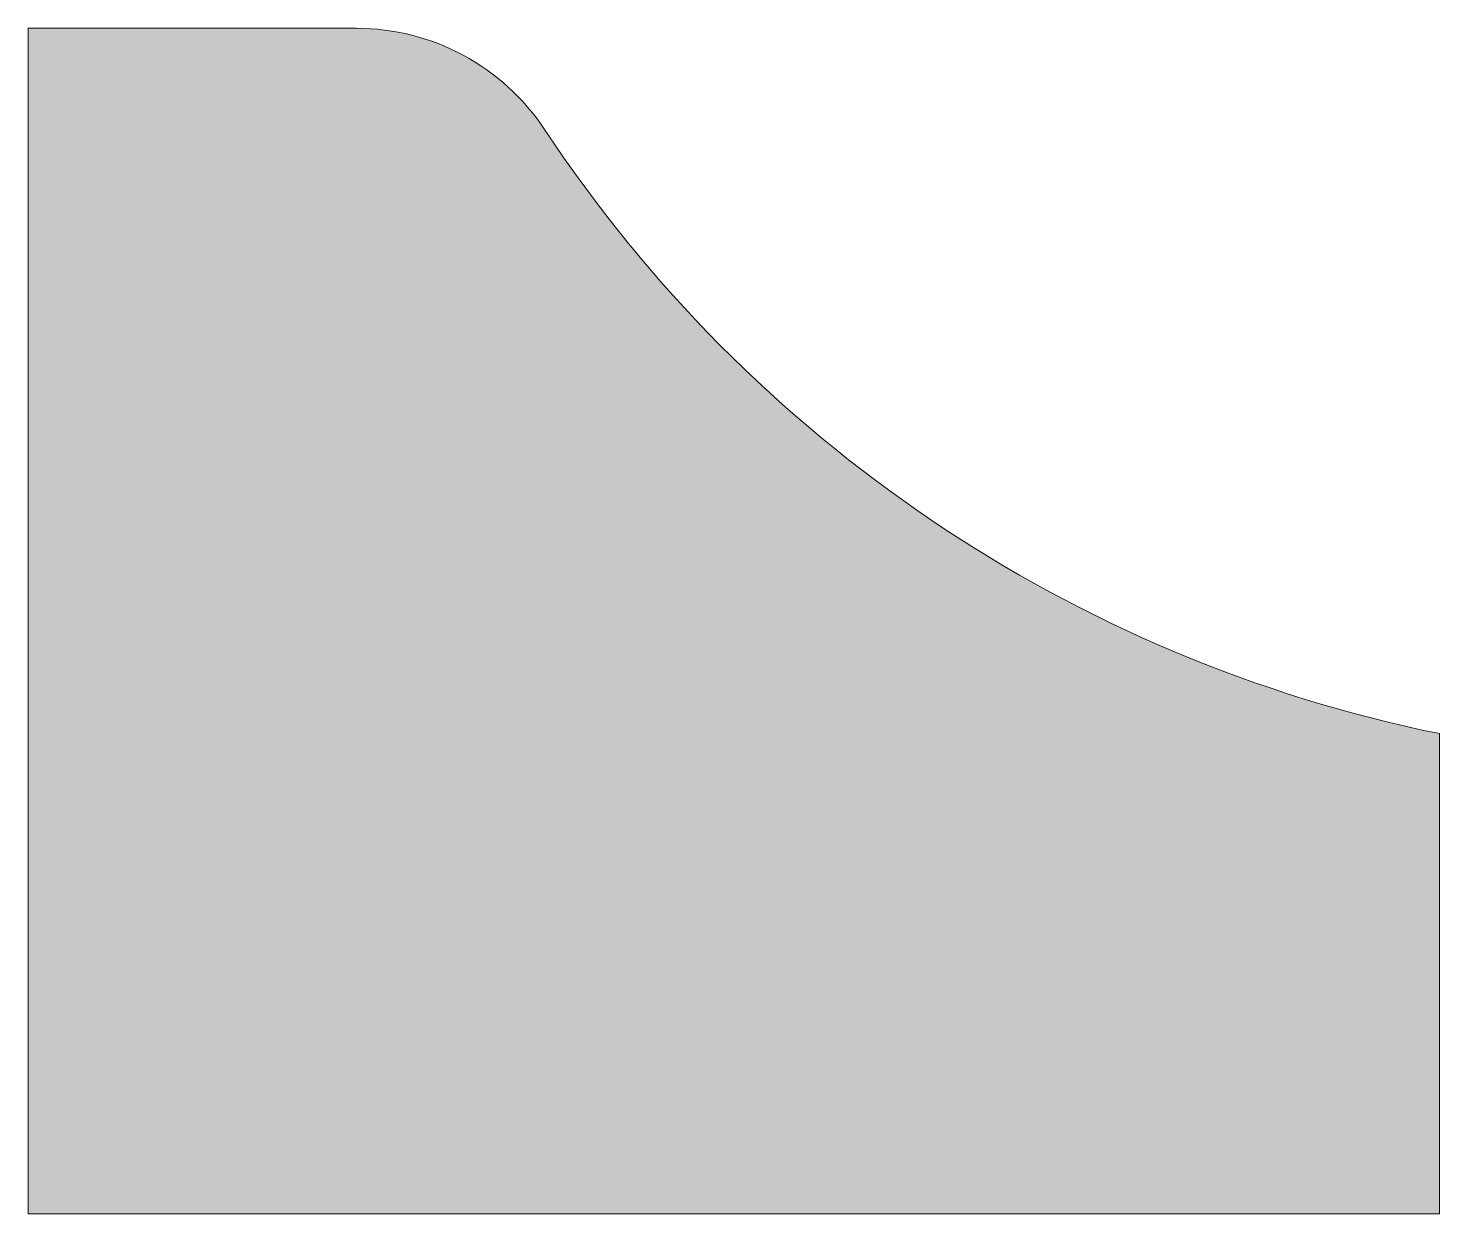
# Model space of a CAD drawing. Header units: metres. Extents: x -0.25 to 0, y -0.085 to 0.125.
import ezdxf

# ---------------------------------------------------------------- set-up
doc = ezdxf.new("R2010")
doc.units = ezdxf.units.M

msp = doc.modelspace()

# ---------------------------------------------------------------- hatches: boundary and pattern name
h = msp.add_hatch(color=254)
edge = h.paths.add_edge_path()
edge.add_line((-0.25, 0.12495), (-0.19187, 0.12495))
edge.add_arc((-0.19187, 0.08495), 0.04, 33.4854, 90, ccw=False)
edge.add_arc((0.05, 0.24495), 0.25, 213.4854, 258.463)
edge.add_line((0, 0), (0, -0.08505))
edge.add_line((0, -0.08505), (-0.25, -0.08505))
edge.add_line((-0.25, -0.08505), (-0.25, 0.12495))

# ---------------------------------------------------------------- linework, layer by layer
at = {"lineweight": 5}
msp.add_lwpolyline([(-0.25, 0.12495), (-0.19187, 0.12495, -0.251714), (-0.15851, 0.10702, 0.198811), (0, 0), (0, -0.08505), (-0.25, -0.08505)], format="xyb", close=True, dxfattribs=at)

doc.saveas('drawing.dxf')
